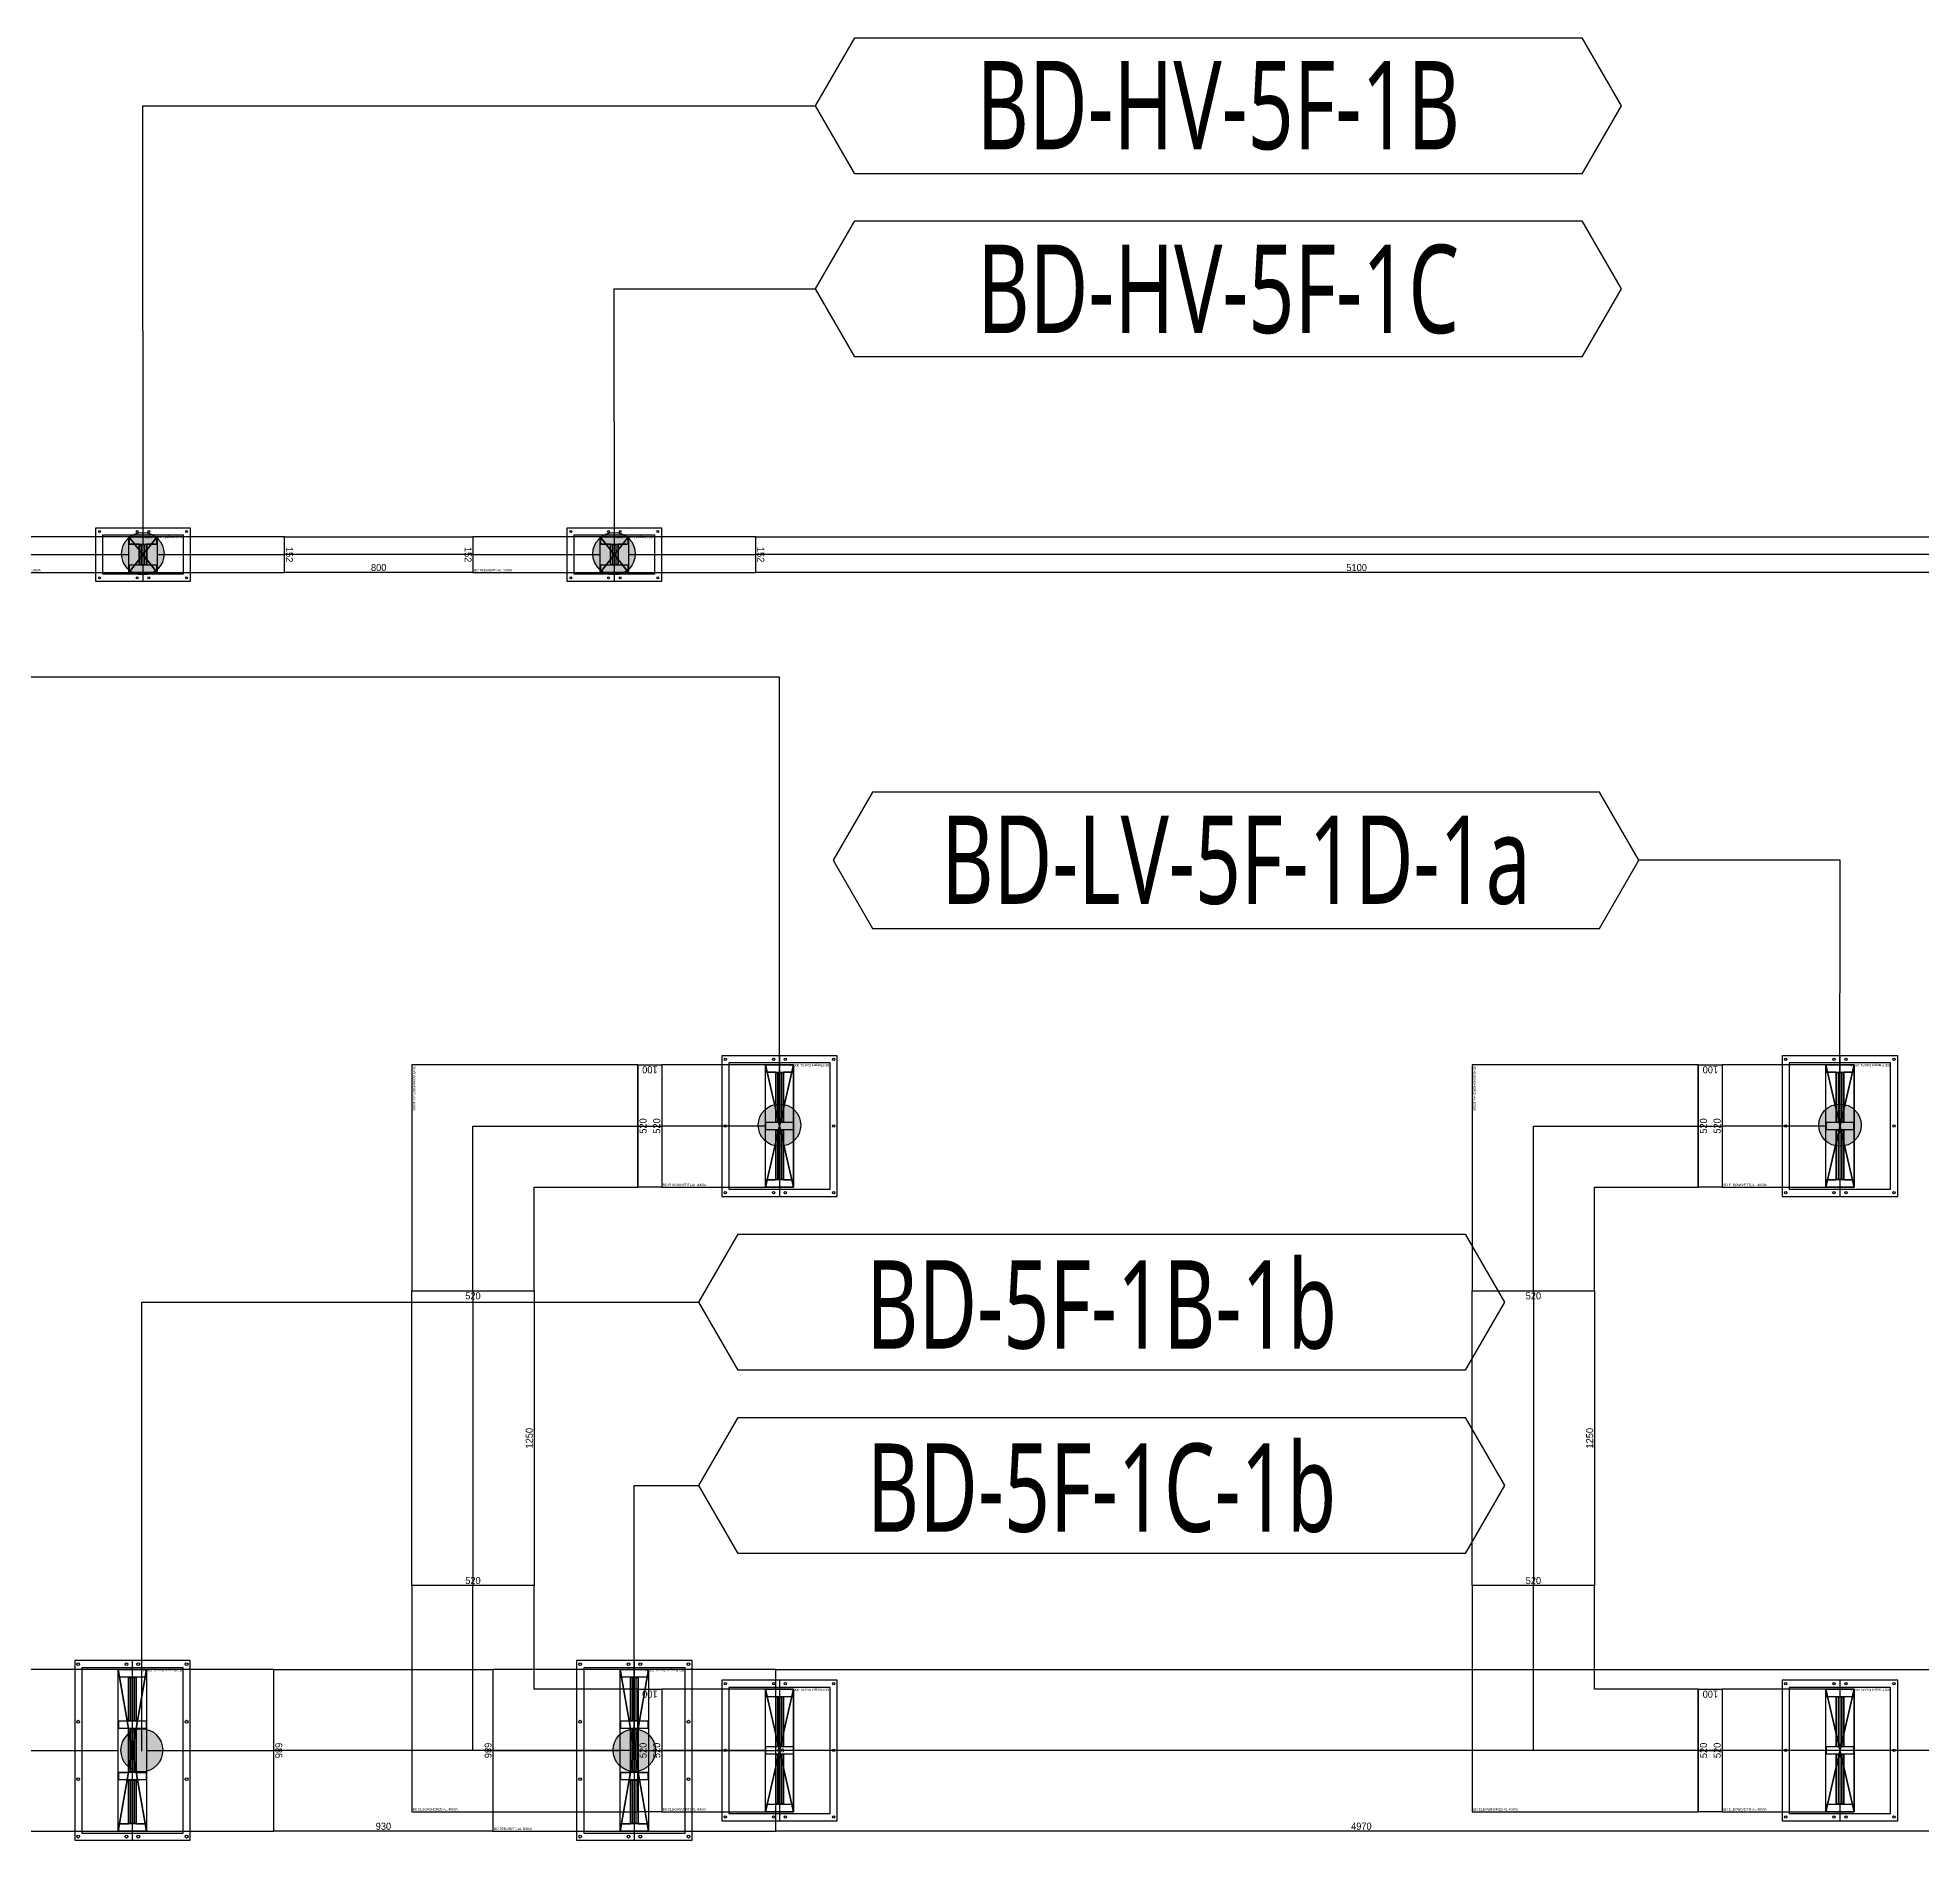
# Model space of a CAD drawing. Header units: millimetres. Extents: x 84228 to 374549, y -351975 to 847575.
# Drawn here: x 142507 to 150504, y 493074 to 500724 of the extents above; entities that cross this region are included whole.
import ezdxf
from ezdxf.enums import TextEntityAlignment as Align

# ---------------------------------------------------------------- set-up
doc = ezdxf.new("R2010")
doc.units = ezdxf.units.MM
doc.header["$LTSCALE"] = 150
doc.layers.get('Defpoints').update_dxf_attribs({"color": 150})
for name, color, linetype in [('-----27 Bus Duct_HV_IT BACK UP B', 3, 'Continuous'), ('-----27 Bus Duct_LV_380-220V', 200, 'Continuous'), ('-----27 Bus Duct_LV_380-220V_IT BACK UP', 2, 'Continuous'), ('-----99 Cable Schedule', 2, 'Continuous')]:
    doc.layers.add(name, color=color, linetype=linetype)
doc.styles.add('DH', font='malgun.ttf')
doc.styles.add('ELEC', font='Dotum.ttf')
doc.styles.get("Standard").update_dxf_attribs({"font": 'Dotum.ttf'})
doc.dimstyles.new('전기통신참고용-치수', dxfattribs={"dimscale": 15, "dimtxt": 2, "dimasz": 0, "dimexe": 0, "dimexo": 0, "dimgap": 0.4, "dimtad": 4, "dimdec": 0, "dimzin": 0, "dimdsep": 46, "dimtxsty": 'Standard', "dimblk": 'NONE', "dimcen": 0, "dimse1": 1, "dimse2": 1, "dimsd1": 1, "dimsd2": 1, "dimclrd": 8, "dimclre": 8, "dimclrt": 8, "dimadec": 0, "dimazin": 0, "dimtfac": 1, "dimtdec": 0, "dimtix": 1, "dimtmove": 2, "dimatfit": 0, "dimldrblk": 'NONE', "dimfxl": 2, "dimtolj": 1, "dimtzin": 0, "dimarcsym": 0})

# ---------------------------------------------------------------- blocks, each defined once
blk = doc.blocks.new('*U79')
at = {"color": 1}
for p, q in [((60, 343), (-60, -343)), ((-60, 343), (60, -343))]:
    blk.add_line(p, q, dxfattribs=at)
at = {"color": 0}
blk.add_line((0, 381.5), (0, -381.5), dxfattribs=at)
for points in [[(-245, -381.5), (245, -381.5), (245, 381.5), (-245, 381.5)], [(-215, -350.5), (215, -350.5), (215, 350.5), (-215, 350.5)]]:
    blk.add_lwpolyline(points, close=True, dxfattribs=at)
at = {"color": 1}
blk.add_lwpolyline([(60, -343), (-60, -343), (-60, 343), (60, 343)], close=True, dxfattribs=at)
for points in [[(-60, 123, -0.4142136), (-58, 125), (-17.2, 125, 0.4142136), (-16.2, 126), (-16.2, 310, 0.4142136), (-17.2, 311), (-58, 311, -0.4142136), (-60, 313), (-60, 343, -0.4142136), (-59, 342), (-59, 313, 0.4142136), (-58, 312), (58, 312, 0.4142136), (59, 313), (59, 342, -0.4142136), (60, 343), (60, 313, -0.4142136), (58, 311), (17.2, 311, 0.4142136), (16.2, 310), (16.2, 126, 0.4142136), (17.2, 125), (58, 125, -0.4142136), (60, 123), (60, 111, -0.4142136), (59, 112), (59, 123, 0.4142136), (58, 124), (-58, 124, 0.4142136), (-59, 123), (-59, 112, -0.4142136), (-60, 111), (-60, 111), (-60, 111), (-60, 111)], [(-15.2, 126), (-15.2, 310, -0.4142136), (-14.2, 311), (14.2, 311, -0.4142136), (15.2, 310), (15.2, 126, -0.4142136), (14.2, 125), (-14.2, 125, -0.4142136)], [(-14.2, 127), (-14.2, 309, -0.4142136), (-13.2, 310), (-8.85, 310, -0.4142136), (-7.85, 309), (-7.85, 127, -0.4142136), (-8.85, 126), (-13.2, 126, -0.4142136)], [(-6.85, 127), (-6.85, 309, -0.4142136), (-5.85, 310), (-1.5, 310, -0.4142136), (-0.5, 309), (-0.5, 127, -0.4142136), (-1.5, 126), (-5.85, 126, -0.4142136)], [(0.5, 127), (0.5, 309, -0.4142136), (1.5, 310), (5.85, 310, -0.4142136), (6.85, 309), (6.85, 127, -0.4142136), (5.85, 126), (1.5, 126, -0.4142136)], [(7.85, 127), (7.85, 309, -0.4142136), (8.85, 310), (13.2, 310, -0.4142136), (14.2, 309), (14.2, 127, -0.4142136), (13.2, 126), (8.85, 126, -0.4142136)], [(-60, -95, -0.4142136), (-58, -93), (-17.2, -93, 0.4142136), (-16.2, -92), (-16.2, 92, 0.4142136), (-17.2, 93), (-58, 93, -0.4142136), (-60, 95), (-60, 109, -0.4142136), (-59, 108), (-59, 95, 0.4142136), (-58, 94), (58, 94, 0.4142136), (59, 95), (59, 108, -0.4142136), (60, 109), (60, 95, -0.4142136), (58, 93), (17.2, 93, 0.4142136), (16.2, 92), (16.2, -92, 0.4142136), (17.2, -93), (58, -93, -0.4142136), (60, -95), (60, -108, -0.4142136), (59, -107), (59, -95, 0.4142136), (58, -94), (-58, -94, 0.4142136), (-59, -95), (-59, -107, -0.4142136), (-60, -108), (-60, -108), (-60, -108), (-60, -108)], [(-15.2, -92), (-15.2, 92, -0.4142136), (-14.2, 93), (14.2, 93, -0.4142136), (15.2, 92), (15.2, -92, -0.4142136), (14.2, -93), (-14.2, -93, -0.4142136)], [(-14.2, -91), (-14.2, 91, -0.4142136), (-13.2, 92), (-8.85, 92, -0.4142136), (-7.85, 91), (-7.85, -91, -0.4142136), (-8.85, -92), (-13.2, -92, -0.4142136)], [(-6.85, -91), (-6.85, 91, -0.4142136), (-5.85, 92), (-1.5, 92, -0.4142136), (-0.5, 91), (-0.5, -91, -0.4142136), (-1.5, -92), (-5.85, -92, -0.4142136)], [(0.5, -91), (0.5, 91, -0.4142136), (1.5, 92), (5.85, 92, -0.4142136), (6.85, 91), (6.85, -91, -0.4142136), (5.85, -92), (1.5, -92, -0.4142136)], [(7.85, -91), (7.85, 91, -0.4142136), (8.85, 92), (13.2, 92, -0.4142136), (14.2, 91), (14.2, -91, -0.4142136), (13.2, -92), (8.85, -92, -0.4142136)], [(-60, -313, -0.4142136), (-58, -311), (-17.2, -311, 0.4142136), (-16.2, -310), (-16.2, -126, 0.4142136), (-17.2, -125), (-58, -125, -0.4142136), (-60, -123), (-60, -110, -0.4142136), (-59, -111), (-59, -123, 0.4142136), (-58, -124), (58, -124, 0.4142136), (59, -123), (59, -111, -0.4142136), (60, -110), (60, -123, -0.4142136), (58, -125), (17.2, -125, 0.4142136), (16.2, -126), (16.2, -310, 0.4142136), (17.2, -311), (58, -311, -0.4142136), (60, -313), (60, -343, -0.4142136), (59, -342), (59, -313, 0.4142136), (58, -312), (-58, -312, 0.4142136), (-59, -313), (-59, -342, -0.4142136), (-60, -343), (-60, -343), (-60, -343), (-60, -343)], [(-15.2, -310), (-15.2, -126, -0.4142136), (-14.2, -125), (14.2, -125, -0.4142136), (15.2, -126), (15.2, -310, -0.4142136), (14.2, -311), (-14.2, -311, -0.4142136)], [(-14.2, -309), (-14.2, -127, -0.4142136), (-13.2, -126), (-8.85, -126, -0.4142136), (-7.85, -127), (-7.85, -309, -0.4142136), (-8.85, -310), (-13.2, -310, -0.4142136)], [(-6.85, -309), (-6.85, -127, -0.4142136), (-5.85, -126), (-1.5, -126, -0.4142136), (-0.5, -127), (-0.5, -309, -0.4142136), (-1.5, -310), (-5.85, -310, -0.4142136)], [(0.5, -309), (0.5, -127, -0.4142136), (1.5, -126), (5.85, -126, -0.4142136), (6.85, -127), (6.85, -309, -0.4142136), (5.85, -310), (1.5, -310, -0.4142136)], [(7.85, -309), (7.85, -127, -0.4142136), (8.85, -126), (13.2, -126, -0.4142136), (14.2, -127), (14.2, -309, -0.4142136), (13.2, -310), (8.85, -310, -0.4142136)]]:
    blk.add_lwpolyline(points, format="xyb", close=True, dxfattribs=at)
at = {"color": 0}
for centre in [(-230, 366), (-25, 366), (25, 366), (230, 366), (-230, 122), (230, 122), (-230, -122), (230, -122), (-230, -366), (-25, -366), (25, -366), (230, -366)]:
    blk.add_circle(centre, 6, dxfattribs=at)
at = {"color": 0, "style": 'ELEC'}
blk.add_text('BD Flanged End-AL 5000A', height=10, dxfattribs=at).set_placement((-210, -340.5), align=Align.MIDDLE_LEFT)
blk = doc.blocks.new('*U351')
at = {"color": 1}
for p, q in [((390, 343), (270, -343)), ((270, 343), (390, -343)), ((-270, 0), (270, 0)), ((390, 0), (930, 0))]:
    blk.add_line(p, q, dxfattribs=at)
at = {"color": 0}
for points in [[(-270, -343), (270, -343), (270, 343), (-270, 343)], [(390, -343), (930, -343), (930, 343), (390, 343)]]:
    blk.add_lwpolyline(points, close=True, dxfattribs=at)
for points in [[(390, 343), (270, 343)], [(270, -343), (390, -343)]]:
    blk.add_lwpolyline(points, dxfattribs=at)
at = {"color": 1}
for points in [[(270, 123, -0.4142136), (272, 125), (312.8, 125, 0.4142136), (313.8, 126), (313.8, 310, 0.4142136), (312.8, 311), (272, 311, -0.4142136), (270, 313), (270, 343, -0.4142136), (271, 342), (271, 313, 0.4142136), (272, 312), (388, 312, 0.4142136), (389, 313), (389, 342, -0.4142136), (390, 343), (390, 313, -0.4142136), (388, 311), (347.2, 311, 0.4142136), (346.2, 310), (346.2, 126, 0.4142136), (347.2, 125), (388, 125, -0.4142136), (390, 123), (390, 111, -0.4142136), (389, 112), (389, 123, 0.4142136), (388, 124), (272, 124, 0.4142136), (271, 123), (271, 112, -0.4142136), (270, 111), (270, 111), (270, 111), (270, 111)], [(314.8, 126), (314.8, 310, -0.4142136), (315.8, 311), (344.2, 311, -0.4142136), (345.2, 310), (345.2, 126, -0.4142136), (344.2, 125), (315.8, 125, -0.4142136)], [(315.8, 127), (315.8, 309, -0.4142136), (316.8, 310), (321.15, 310, -0.4142136), (322.15, 309), (322.15, 127, -0.4142136), (321.15, 126), (316.8, 126, -0.4142136)], [(323.15, 127), (323.15, 309, -0.4142136), (324.15, 310), (328.5, 310, -0.4142136), (329.5, 309), (329.5, 127, -0.4142136), (328.5, 126), (324.15, 126, -0.4142136)], [(330.5, 127), (330.5, 309, -0.4142136), (331.5, 310), (335.85, 310, -0.4142136), (336.85, 309), (336.85, 127, -0.4142136), (335.85, 126), (331.5, 126, -0.4142136)], [(337.85, 127), (337.85, 309, -0.4142136), (338.85, 310), (343.2, 310, -0.4142136), (344.2, 309), (344.2, 127, -0.4142136), (343.2, 126), (338.85, 126, -0.4142136)], [(270, -95, -0.4142136), (272, -93), (312.8, -93, 0.4142136), (313.8, -92), (313.8, 92, 0.4142136), (312.8, 93), (272, 93, -0.4142136), (270, 95), (270, 109, -0.4142136), (271, 108), (271, 95, 0.4142136), (272, 94), (388, 94, 0.4142136), (389, 95), (389, 108, -0.4142136), (390, 109), (390, 95, -0.4142136), (388, 93), (347.2, 93, 0.4142136), (346.2, 92), (346.2, -92, 0.4142136), (347.2, -93), (388, -93, -0.4142136), (390, -95), (390, -108, -0.4142136), (389, -107), (389, -95, 0.4142136), (388, -94), (272, -94, 0.4142136), (271, -95), (271, -107, -0.4142136), (270, -108), (270, -108), (270, -108), (270, -108)], [(314.8, -92), (314.8, 92, -0.4142136), (315.8, 93), (344.2, 93, -0.4142136), (345.2, 92), (345.2, -92, -0.4142136), (344.2, -93), (315.8, -93, -0.4142136)], [(315.8, -91), (315.8, 91, -0.4142136), (316.8, 92), (321.15, 92, -0.4142136), (322.15, 91), (322.15, -91, -0.4142136), (321.15, -92), (316.8, -92, -0.4142136)], [(323.15, -91), (323.15, 91, -0.4142136), (324.15, 92), (328.5, 92, -0.4142136), (329.5, 91), (329.5, -91, -0.4142136), (328.5, -92), (324.15, -92, -0.4142136)], [(330.5, -91), (330.5, 91, -0.4142136), (331.5, 92), (335.85, 92, -0.4142136), (336.85, 91), (336.85, -91, -0.4142136), (335.85, -92), (331.5, -92, -0.4142136)], [(337.85, -91), (337.85, 91, -0.4142136), (338.85, 92), (343.2, 92, -0.4142136), (344.2, 91), (344.2, -91, -0.4142136), (343.2, -92), (338.85, -92, -0.4142136)], [(270, -313, -0.4142136), (272, -311), (312.8, -311, 0.4142136), (313.8, -310), (313.8, -126, 0.4142136), (312.8, -125), (272, -125, -0.4142136), (270, -123), (270, -110, -0.4142136), (271, -111), (271, -123, 0.4142136), (272, -124), (388, -124, 0.4142136), (389, -123), (389, -111, -0.4142136), (390, -110), (390, -123, -0.4142136), (388, -125), (347.2, -125, 0.4142136), (346.2, -126), (346.2, -310, 0.4142136), (347.2, -311), (388, -311, -0.4142136), (390, -313), (390, -343, -0.4142136), (389, -342), (389, -313, 0.4142136), (388, -312), (272, -312, 0.4142136), (271, -313), (271, -342, -0.4142136), (270, -343), (270, -343), (270, -343), (270, -343)], [(314.8, -310), (314.8, -126, -0.4142136), (315.8, -125), (344.2, -125, -0.4142136), (345.2, -126), (345.2, -310, -0.4142136), (344.2, -311), (315.8, -311, -0.4142136)], [(315.8, -309), (315.8, -127, -0.4142136), (316.8, -126), (321.15, -126, -0.4142136), (322.15, -127), (322.15, -309, -0.4142136), (321.15, -310), (316.8, -310, -0.4142136)], [(323.15, -309), (323.15, -127, -0.4142136), (324.15, -126), (328.5, -126, -0.4142136), (329.5, -127), (329.5, -309, -0.4142136), (328.5, -310), (324.15, -310, -0.4142136)], [(330.5, -309), (330.5, -127, -0.4142136), (331.5, -126), (335.85, -126, -0.4142136), (336.85, -127), (336.85, -309, -0.4142136), (335.85, -310), (331.5, -310, -0.4142136)], [(337.85, -309), (337.85, -127, -0.4142136), (338.85, -126), (343.2, -126, -0.4142136), (344.2, -127), (344.2, -309, -0.4142136), (343.2, -310), (338.85, -310, -0.4142136)]]:
    blk.add_lwpolyline(points, format="xyb", close=True, dxfattribs=at)
at = {"color": 0, "style": 'ELEC'}
blk.add_text('BD TEE(VERT)-AL 5000A', height=10, dxfattribs=at).set_placement((-265, -333), align=Align.MIDDLE_LEFT)
blk = doc.blocks.new('*D235')
at = {"layer": 'Defpoints', "color": 0, "transparency": 16777216}
for p in [(0, 1101.3), (686, 1101.3), (686, 1101.3)]:
    blk.add_point(p, dxfattribs=at)
at = {"color": 0, "transparency": 16777216, "insert": (343, 1080.3), "char_height": 30, "attachment_point": 5}
blk.add_mtext('\\A1;{\\C0;686}', dxfattribs=at)
blk = doc.blocks.new('_None')
blk = doc.blocks.new('*D236')
at = {"layer": 'Defpoints', "color": 0, "transparency": 16777216}
for p in [(686, 1101.3), (686, 1101.3), (686, 171.3)]:
    blk.add_point(p, dxfattribs=at)
at = {"color": 0, "transparency": 16777216, "insert": (665, 636.3), "char_height": 30, "attachment_point": 5, "rotation": 90}
blk.add_mtext('\\A1;{\\C0;930}', dxfattribs=at)
blk = doc.blocks.new('*D237')
at = {"layer": 'Defpoints', "color": 0, "transparency": 16777216}
for p in [(0, 171.3), (686, 171.3), (686, 171.3)]:
    blk.add_point(p, dxfattribs=at)
at = {"color": 0, "transparency": 16777216, "insert": (343, 192.3), "char_height": 30, "attachment_point": 5}
blk.add_mtext('\\A1;{\\C0;686}', dxfattribs=at)
blk = doc.blocks.new('*D239')
at = {"layer": 'Defpoints', "color": 0, "transparency": 16777216}
for p in [(0, 5141.3), (686, 5141.3), (686, 5141.3)]:
    blk.add_point(p, dxfattribs=at)
at = {"color": 0, "transparency": 16777216, "insert": (343, 5120.3), "char_height": 30, "attachment_point": 5}
blk.add_mtext('\\A1;{\\C0;686}', dxfattribs=at)
blk = doc.blocks.new('*D240')
at = {"layer": 'Defpoints', "color": 0, "transparency": 16777216}
for p in [(686, 5141.3), (686, 5141.3), (686, 171.3)]:
    blk.add_point(p, dxfattribs=at)
at = {"color": 0, "transparency": 16777216, "insert": (665, 2656.3), "char_height": 30, "attachment_point": 5, "rotation": 90}
blk.add_mtext('\\A1;{\\C0;4970}', dxfattribs=at)
blk = doc.blocks.new('*D241')
at = {"layer": 'Defpoints', "color": 0, "transparency": 16777216}
for p in [(0, 171.3), (686, 171.3), (686, 171.3)]:
    blk.add_point(p, dxfattribs=at)
at = {"color": 0, "transparency": 16777216, "insert": (343, 192.3), "char_height": 30, "attachment_point": 5}
blk.add_mtext('\\A1;{\\C0;686}', dxfattribs=at)
blk = doc.blocks.new('*U66')
at = {"color": 0}
blk.add_line((0, 113.5), (0, -113.5), dxfattribs=at)
at = {"color": 1}
for p, q in [((60, 76), (-60, -76)), ((-60, 76), (60, -76))]:
    blk.add_line(p, q, dxfattribs=at)
at = {"color": 0}
for points in [[(200, -113.5), (-200, -113.5), (-200, 113.5), (200, 113.5)], [(170, -83.5), (-170, -83.5), (-170, 83.5), (170, 83.5)]]:
    blk.add_lwpolyline(points, close=True, dxfattribs=at)
at = {"color": 1}
blk.add_lwpolyline([(60, -76), (-60, -76), (-60, 76), (60, 76)], close=True, dxfattribs=at)
for points in [[(-60, -46, -0.4142136), (-58, -44), (-17.2, -44, 0.4142136), (-16.2, -43), (-16.2, 43, 0.4142136), (-17.2, 44), (-58, 44, -0.4142136), (-60, 46), (-60, 76, -0.4142136), (-59, 75), (-59, 46, 0.4142136), (-58, 45), (58, 45, 0.4142136), (59, 46), (59, 75, -0.4142136), (60, 76), (60, 46, -0.4142136), (58, 44), (17.2, 44, 0.4142136), (16.2, 43), (16.2, -43, 0.4142136), (17.2, -44), (58, -44, -0.4142136), (60, -46), (60, -76, -0.4142136), (59, -75), (59, -46, 0.4142136), (58, -45), (-58, -45, 0.4142136), (-59, -46), (-59, -75, -0.4142136), (-60, -76), (-60, -76), (-60, -76), (-60, -76)], [(-15.2, -43), (-15.2, 43, -0.4142136), (-14.2, 44), (14.2, 44, -0.4142136), (15.2, 43), (15.2, -43, -0.4142136), (14.2, -44), (-14.2, -44, -0.4142136)], [(-14.2, -42), (-14.2, 42, -0.4142136), (-13.2, 43), (-8.85, 43, -0.4142136), (-7.85, 42), (-7.85, -42, -0.4142136), (-8.85, -43), (-13.2, -43, -0.4142136)], [(-6.85, -42), (-6.85, 42, -0.4142136), (-5.85, 43), (-1.5, 43, -0.4142136), (-0.5, 42), (-0.5, -42, -0.4142136), (-1.5, -43), (-5.85, -43, -0.4142136)], [(0.5, -42), (0.5, 42, -0.4142136), (1.5, 43), (5.85, 43, -0.4142136), (6.85, 42), (6.85, -42, -0.4142136), (5.85, -43), (1.5, -43, -0.4142136)], [(7.85, -42), (7.85, 42, -0.4142136), (8.85, 43), (13.2, 43, -0.4142136), (14.2, 42), (14.2, -42, -0.4142136), (13.2, -43), (8.85, -43, -0.4142136)]]:
    blk.add_lwpolyline(points, format="xyb", close=True, dxfattribs=at)
at = {"color": 0}
for centre in [(-185, 98.5), (-25, 98.5), (25, 98.5), (185, 98.5), (-185, -98.5), (-25, -98.5), (25, -98.5), (185, -98.5)]:
    blk.add_circle(centre, 4, dxfattribs=at)
at = {"color": 0, "style": 'ELEC'}
blk.add_text('BD Flanged End-AL 1000A', height=10, dxfattribs=at).set_placement((-165, -73.5), align=Align.MIDDLE_LEFT)
blk = doc.blocks.new('*U368')
at = {"color": 1}
for p, q in [((-270, 0), (270, 0)), ((390, 76), (270, -76)), ((270, 76), (390, -76)), ((390, 0), (930, 0))]:
    blk.add_line(p, q, dxfattribs=at)
at = {"color": 0}
for points in [[(-270, -76), (270, -76), (270, 76), (-270, 76)], [(390, -76), (930, -76), (930, 76), (390, 76)]]:
    blk.add_lwpolyline(points, close=True, dxfattribs=at)
for points in [[(390, 76), (270, 76)], [(270, -76), (390, -76)]]:
    blk.add_lwpolyline(points, dxfattribs=at)
at = {"color": 1}
for points in [[(270, -46, -0.4142136), (272, -44), (312.8, -44, 0.4142136), (313.8, -43), (313.8, 43, 0.4142136), (312.8, 44), (272, 44, -0.4142136), (270, 46), (270, 76, -0.4142136), (271, 75), (271, 46, 0.4142136), (272, 45), (388, 45, 0.4142136), (389, 46), (389, 75, -0.4142136), (390, 76), (390, 46, -0.4142136), (388, 44), (347.2, 44, 0.4142136), (346.2, 43), (346.2, -43, 0.4142136), (347.2, -44), (388, -44, -0.4142136), (390, -46), (390, -76, -0.4142136), (389, -75), (389, -46, 0.4142136), (388, -45), (272, -45, 0.4142136), (271, -46), (271, -75, -0.4142136), (270, -76), (270, -76), (270, -76), (270, -76)], [(314.8, -43), (314.8, 43, -0.4142136), (315.8, 44), (344.2, 44, -0.4142136), (345.2, 43), (345.2, -43, -0.4142136), (344.2, -44), (315.8, -44, -0.4142136)], [(315.8, -42), (315.8, 42, -0.4142136), (316.8, 43), (321.15, 43, -0.4142136), (322.15, 42), (322.15, -42, -0.4142136), (321.15, -43), (316.8, -43, -0.4142136)], [(323.15, -42), (323.15, 42, -0.4142136), (324.15, 43), (328.5, 43, -0.4142136), (329.5, 42), (329.5, -42, -0.4142136), (328.5, -43), (324.15, -43, -0.4142136)], [(330.5, -42), (330.5, 42, -0.4142136), (331.5, 43), (335.85, 43, -0.4142136), (336.85, 42), (336.85, -42, -0.4142136), (335.85, -43), (331.5, -43, -0.4142136)], [(337.85, -42), (337.85, 42, -0.4142136), (338.85, 43), (343.2, 43, -0.4142136), (344.2, 42), (344.2, -42, -0.4142136), (343.2, -43), (338.85, -43, -0.4142136)]]:
    blk.add_lwpolyline(points, format="xyb", close=True, dxfattribs=at)
at = {"color": 0, "style": 'ELEC'}
blk.add_text('BD TEE(VERT)-AL 1000A', height=10, dxfattribs=at).set_placement((-265, -66), align=Align.MIDDLE_LEFT)
blk = doc.blocks.new('*D179')
at = {"layer": 'Defpoints', "color": 0, "transparency": 16777216}
for p in [(0, -2011), (152, -2011), (152, -2011)]:
    blk.add_point(p, dxfattribs=at)
at = {"color": 0, "transparency": 16777216, "insert": (76, -2032), "char_height": 30, "attachment_point": 5}
blk.add_mtext('\\A1;{\\C0;152}', dxfattribs=at)
blk = doc.blocks.new('*D180')
at = {"layer": 'Defpoints', "color": 0, "transparency": 16777216}
for p in [(152, -2011), (152, -2011), (152, -2811)]:
    blk.add_point(p, dxfattribs=at)
at = {"color": 0, "transparency": 16777216, "insert": (131, -2411), "char_height": 30, "attachment_point": 5, "rotation": 90}
blk.add_mtext('\\A1;{\\C0;800}', dxfattribs=at)
blk = doc.blocks.new('*D181')
at = {"layer": 'Defpoints', "color": 0, "transparency": 16777216}
for p in [(0, -2811), (152, -2811), (152, -2811)]:
    blk.add_point(p, dxfattribs=at)
at = {"color": 0, "transparency": 16777216, "insert": (76, -2790), "char_height": 30, "attachment_point": 5}
blk.add_mtext('\\A1;{\\C0;152}', dxfattribs=at)
blk = doc.blocks.new('*D183')
at = {"layer": 'Defpoints', "color": 0, "transparency": 16777216}
for p in [(0, 2289), (152, 2289), (152, 2289)]:
    blk.add_point(p, dxfattribs=at)
at = {"color": 0, "transparency": 16777216, "insert": (76, 2268), "char_height": 30, "attachment_point": 5}
blk.add_mtext('\\A1;{\\C0;152}', dxfattribs=at)
blk = doc.blocks.new('*D184')
at = {"layer": 'Defpoints', "color": 0, "transparency": 16777216}
for p in [(152, 2289), (152, 2289), (152, -2811)]:
    blk.add_point(p, dxfattribs=at)
at = {"color": 0, "transparency": 16777216, "insert": (131, -261), "char_height": 30, "attachment_point": 5, "rotation": 90}
blk.add_mtext('\\A1;{\\C0;5100}', dxfattribs=at)
blk = doc.blocks.new('*D185')
at = {"layer": 'Defpoints', "color": 0, "transparency": 16777216}
for p in [(0, -2811), (152, -2811), (152, -2811)]:
    blk.add_point(p, dxfattribs=at)
at = {"color": 0, "transparency": 16777216, "insert": (76, -2790), "char_height": 30, "attachment_point": 5}
blk.add_mtext('\\A1;{\\C0;152}', dxfattribs=at)
blk = doc.blocks.new('A$C9a0ab699')
h = blk.add_hatch(color=0)
edge = h.paths.add_edge_path()
edge.add_arc((0, 0), 64, 720, 1080, ccw=False)
at = {"color": 0}
blk.add_circle((0, 0), 64, dxfattribs=at)
blk = doc.blocks.new('*U23')
at = {"color": 1}
for p, q in [((60, 260), (-60, -260)), ((-60, 260), (60, -260))]:
    blk.add_line(p, q, dxfattribs=at)
at = {"color": 0}
blk.add_line((0, -298.5), (0, 298.5), dxfattribs=at)
for points in [[(-245, -298.5), (245, -298.5), (245, 298.5), (-245, 298.5)], [(-215, -267.5), (215, -267.5), (215, 267.5), (-215, 267.5)]]:
    blk.add_lwpolyline(points, close=True, dxfattribs=at)
at = {"color": 1}
blk.add_lwpolyline([(60, -260), (-60, -260), (-60, 260), (60, 260)], close=True, dxfattribs=at)
for points in [[(-60, 14, -0.4142136), (-58, 16), (-17.2, 16, 0.4142136), (-16.2, 17), (-16.2, 227, 0.4142136), (-17.2, 228), (-58, 228, -0.4142136), (-60, 230), (-60, 260, -0.4142136), (-59, 259), (-59, 230, 0.4142136), (-58, 229), (58, 229, 0.4142136), (59, 230), (59, 259, -0.4142136), (60, 260), (60, 230, -0.4142136), (58, 228), (17.2, 228, 0.4142136), (16.2, 227), (16.2, 17, 0.4142136), (17.2, 16), (58, 16, -0.4142136), (60, 14), (60, 2, -0.4142136), (59, 3), (59, 14, 0.4142136), (58, 15), (-58, 15, 0.4142136), (-59, 14), (-59, 3, -0.4142136), (-60, 2), (-60, 2), (-60, 2), (-60, 2)], [(-15.2, 17), (-15.2, 227, -0.4142136), (-14.2, 228), (14.2, 228, -0.4142136), (15.2, 227), (15.2, 17, -0.4142136), (14.2, 16), (-14.2, 16, -0.4142136)], [(-14.2, 18), (-14.2, 226, -0.4142136), (-13.2, 227), (-8.85, 227, -0.4142136), (-7.85, 226), (-7.85, 18, -0.4142136), (-8.85, 17), (-13.2, 17, -0.4142136)], [(-6.85, 18), (-6.85, 226, -0.4142136), (-5.85, 227), (-1.5, 227, -0.4142136), (-0.5, 226), (-0.5, 18, -0.4142136), (-1.5, 17), (-5.85, 17, -0.4142136)], [(0.5, 18), (0.5, 226, -0.4142136), (1.5, 227), (5.85, 227, -0.4142136), (6.85, 226), (6.85, 18, -0.4142136), (5.85, 17), (1.5, 17, -0.4142136)], [(7.85, 18), (7.85, 226, -0.4142136), (8.85, 227), (13.2, 227, -0.4142136), (14.2, 226), (14.2, 18, -0.4142136), (13.2, 17), (8.85, 17, -0.4142136)], [(-60, -230, -0.4142136), (-58, -228), (-17.2, -228, 0.4142136), (-16.2, -227), (-16.2, -17, 0.4142136), (-17.2, -16), (-58, -16, -0.4142136), (-60, -14), (-60, 0, -0.4142136), (-59, -1), (-59, -14, 0.4142136), (-58, -15), (58, -15, 0.4142136), (59, -14), (59, -1, -0.4142136), (60, 0), (60, -14, -0.4142136), (58, -16), (17.2, -16, 0.4142136), (16.2, -17), (16.2, -227, 0.4142136), (17.2, -228), (58, -228, -0.4142136), (60, -230), (60, -260, -0.4142136), (59, -259), (59, -230, 0.4142136), (58, -229), (-58, -229, 0.4142136), (-59, -230), (-59, -259, -0.4142136), (-60, -260), (-60, -260), (-60, -260), (-60, -260)], [(-15.2, -227), (-15.2, -17, -0.4142136), (-14.2, -16), (14.2, -16, -0.4142136), (15.2, -17), (15.2, -227, -0.4142136), (14.2, -228), (-14.2, -228, -0.4142136)], [(-14.2, -226), (-14.2, -18, -0.4142136), (-13.2, -17), (-8.85, -17, -0.4142136), (-7.85, -18), (-7.85, -226, -0.4142136), (-8.85, -227), (-13.2, -227, -0.4142136)], [(-6.85, -226), (-6.85, -18, -0.4142136), (-5.85, -17), (-1.5, -17, -0.4142136), (-0.5, -18), (-0.5, -226, -0.4142136), (-1.5, -227), (-5.85, -227, -0.4142136)], [(0.5, -226), (0.5, -18, -0.4142136), (1.5, -17), (5.85, -17, -0.4142136), (6.85, -18), (6.85, -226, -0.4142136), (5.85, -227), (1.5, -227, -0.4142136)], [(7.85, -226), (7.85, -18, -0.4142136), (8.85, -17), (13.2, -17, -0.4142136), (14.2, -18), (14.2, -226, -0.4142136), (13.2, -227), (8.85, -227, -0.4142136)]]:
    blk.add_lwpolyline(points, format="xyb", close=True, dxfattribs=at)
at = {"color": 0}
for centre in [(-230, 283), (-25, 283), (25, 283), (230, 283), (-230, 0), (230, 0), (-230, -283), (-25, -283), (25, -283), (230, -283)]:
    blk.add_circle(centre, 5, dxfattribs=at)
at = {"color": 0, "style": 'ELEC'}
blk.add_text('BD Flanged End-AL 4000A', height=10, dxfattribs=at).set_placement((-210, -257.5), align=Align.MIDDLE_LEFT)
blk = doc.blocks.new('*U22')
at = {"color": 1}
for p, q in [((340, 260), (220, -260)), ((220, 260), (340, -260))]:
    blk.add_line(p, q, dxfattribs=at)
at = {"color": 0}
blk.add_lwpolyline([(-220, -260), (220, -260), (220, 260), (-220, 260)], close=True, dxfattribs=at)
blk.add_lwpolyline([(220, -260), (340, -260), (340, 260), (220, 260)], dxfattribs=at)
at = {"color": 1}
for points in [[(220, 14, -0.4142136), (222, 16), (262.8, 16, 0.4142136), (263.8, 17), (263.8, 227, 0.4142136), (262.8, 228), (222, 228, -0.4142136), (220, 230), (220, 260, -0.4142136), (221, 259), (221, 230, 0.4142136), (222, 229), (338, 229, 0.4142136), (339, 230), (339, 259, -0.4142136), (340, 260), (340, 230, -0.4142136), (338, 228), (297.2, 228, 0.4142136), (296.2, 227), (296.2, 17, 0.4142136), (297.2, 16), (338, 16, -0.4142136), (340, 14), (340, 2, -0.4142136), (339, 3), (339, 14, 0.4142136), (338, 15), (222, 15, 0.4142136), (221, 14), (221, 3, -0.4142136), (220, 2), (220, 2), (220, 2), (220, 2)], [(264.8, 17), (264.8, 227, -0.4142136), (265.8, 228), (294.2, 228, -0.4142136), (295.2, 227), (295.2, 17, -0.4142136), (294.2, 16), (265.8, 16, -0.4142136)], [(265.8, 18), (265.8, 226, -0.4142136), (266.8, 227), (271.15, 227, -0.4142136), (272.15, 226), (272.15, 18, -0.4142136), (271.15, 17), (266.8, 17, -0.4142136)], [(273.15, 18), (273.15, 226, -0.4142136), (274.15, 227), (278.5, 227, -0.4142136), (279.5, 226), (279.5, 18, -0.4142136), (278.5, 17), (274.15, 17, -0.4142136)], [(280.5, 18), (280.5, 226, -0.4142136), (281.5, 227), (285.85, 227, -0.4142136), (286.85, 226), (286.85, 18, -0.4142136), (285.85, 17), (281.5, 17, -0.4142136)], [(287.85, 18), (287.85, 226, -0.4142136), (288.85, 227), (293.2, 227, -0.4142136), (294.2, 226), (294.2, 18, -0.4142136), (293.2, 17), (288.85, 17, -0.4142136)], [(220, -230, -0.4142136), (222, -228), (262.8, -228, 0.4142136), (263.8, -227), (263.8, -17, 0.4142136), (262.8, -16), (222, -16, -0.4142136), (220, -14), (220, 0, -0.4142136), (221, -1), (221, -14, 0.4142136), (222, -15), (338, -15, 0.4142136), (339, -14), (339, -1, -0.4142136), (340, 0), (340, -14, -0.4142136), (338, -16), (297.2, -16, 0.4142136), (296.2, -17), (296.2, -227, 0.4142136), (297.2, -228), (338, -228, -0.4142136), (340, -230), (340, -260, -0.4142136), (339, -259), (339, -230, 0.4142136), (338, -229), (222, -229, 0.4142136), (221, -230), (221, -259, -0.4142136), (220, -260), (220, -260), (220, -260), (220, -260)], [(264.8, -227), (264.8, -17, -0.4142136), (265.8, -16), (294.2, -16, -0.4142136), (295.2, -17), (295.2, -227, -0.4142136), (294.2, -228), (265.8, -228, -0.4142136)], [(265.8, -226), (265.8, -18, -0.4142136), (266.8, -17), (271.15, -17, -0.4142136), (272.15, -18), (272.15, -226, -0.4142136), (271.15, -227), (266.8, -227, -0.4142136)], [(273.15, -226), (273.15, -18, -0.4142136), (274.15, -17), (278.5, -17, -0.4142136), (279.5, -18), (279.5, -226, -0.4142136), (278.5, -227), (274.15, -227, -0.4142136)], [(280.5, -226), (280.5, -18, -0.4142136), (281.5, -17), (285.85, -17, -0.4142136), (286.85, -18), (286.85, -226, -0.4142136), (285.85, -227), (281.5, -227, -0.4142136)], [(287.85, -226), (287.85, -18, -0.4142136), (288.85, -17), (293.2, -17, -0.4142136), (294.2, -18), (294.2, -226, -0.4142136), (293.2, -227), (288.85, -227, -0.4142136)]]:
    blk.add_lwpolyline(points, format="xyb", close=True, dxfattribs=at)
blk.add_lwpolyline([(220, 0), (-220, 0)], dxfattribs=at)
at = {"color": 0, "style": 'ELEC'}
blk.add_text('BD ELBOW(VERT)-AL 4000A', height=10, dxfattribs=at).set_placement((-215, -250), align=Align.MIDDLE_LEFT)
blk = doc.blocks.new('*U24')
at = {"color": 0}
blk.add_lwpolyline([(-260, -260), (700, -260), (700, 260), (260, 260), (260, 700), (-260, 700)], close=True, dxfattribs=at)
at = {"color": 1}
blk.add_lwpolyline([(700, 0), (0, 0), (0, 700)], dxfattribs=at)
at = {"color": 0, "style": 'ELEC'}
blk.add_text('BD ELBOW(HORIZ)-AL 4000A', height=10, dxfattribs=at).set_placement((-255, -250), align=Align.MIDDLE_LEFT)
blk = doc.blocks.new('*D26')
at = {"layer": 'Defpoints', "color": 0, "transparency": 16777216}
for p in [(0, 3000), (520, 3000), (520, 3000)]:
    blk.add_point(p, dxfattribs=at)
at = {"color": 0, "transparency": 16777216, "insert": (260, 2979), "char_height": 30, "attachment_point": 5}
blk.add_mtext('\\A1;{\\C0;520}', dxfattribs=at)
blk = doc.blocks.new('*D27')
at = {"layer": 'Defpoints', "color": 0, "transparency": 16777216}
for p in [(520, 3000), (520, 3000), (520, 2900)]:
    blk.add_point(p, dxfattribs=at)
at = {"color": 0, "transparency": 16777216, "insert": (499, 2950), "char_height": 30, "attachment_point": 5, "rotation": 90}
blk.add_mtext('\\A1;{\\C0;100}', dxfattribs=at)
blk = doc.blocks.new('*D28')
at = {"layer": 'Defpoints', "color": 0, "transparency": 16777216}
for p in [(0, 2900), (520, 2900), (520, 2900)]:
    blk.add_point(p, dxfattribs=at)
at = {"color": 0, "transparency": 16777216, "insert": (260, 2921), "char_height": 30, "attachment_point": 5}
blk.add_mtext('\\A1;{\\C0;520}', dxfattribs=at)
blk = doc.blocks.new('*D30')
at = {"layer": 'Defpoints', "color": 0, "transparency": 16777216}
for p in [(0, 4150), (520, 4150), (520, 4150)]:
    blk.add_point(p, dxfattribs=at)
at = {"color": 0, "transparency": 16777216, "insert": (260, 4129), "char_height": 30, "attachment_point": 5}
blk.add_mtext('\\A1;{\\C0;520}', dxfattribs=at)
blk = doc.blocks.new('*D31')
at = {"layer": 'Defpoints', "color": 0, "transparency": 16777216}
for p in [(520, 4150), (520, 4150), (520, 2900)]:
    blk.add_point(p, dxfattribs=at)
at = {"color": 0, "transparency": 16777216, "insert": (499, 3525), "char_height": 30, "attachment_point": 5, "rotation": 90}
blk.add_mtext('\\A1;{\\C0;1250}', dxfattribs=at)
blk = doc.blocks.new('*D32')
at = {"layer": 'Defpoints', "color": 0, "transparency": 16777216}
for p in [(0, 2900), (520, 2900), (520, 2900)]:
    blk.add_point(p, dxfattribs=at)
at = {"color": 0, "transparency": 16777216, "insert": (260, 2921), "char_height": 30, "attachment_point": 5}
blk.add_mtext('\\A1;{\\C0;520}', dxfattribs=at)
blk = doc.blocks.new('*U234')
at = {"color": 1}
blk.add_line((343, 1101.3), (343, 171.3), dxfattribs=at)
at = {"color": 0}
blk.add_lwpolyline([(686, 171.3), (0, 171.3), (0, 1101.3), (686, 1101.3)], close=True, dxfattribs=at)
for base, p1, p2, override, picture, middle in [((686, 1101.3), (0, 1101.3), (686, 1101.3), {"dimtxsty": 'Standard', "dimclrd": 0, "dimclre": 0, "dimclrt": 0}, '*D235', (343, 1080.3)), ((686, 171.3), (0, 171.3), (686, 171.3), {"dimtad": 1, "dimtxsty": 'Standard', "dimclrd": 0, "dimclre": 0, "dimclrt": 0}, '*D237', (343, 192.3))]:
    dim = blk.add_linear_dim(base=base, p1=p1, p2=p2, text='{\\C0;<>}', dimstyle='전기통신참고용-치수', override=override, dxfattribs=at)
    dim.commit()
    dim.dimension.update_dxf_attribs({"geometry": picture, "text_midpoint": middle})
dim = blk.add_linear_dim(base=(686, 1101.3), p1=(686, 171.3), p2=(686, 1101.3), angle=90, text='{\\C0;<>}', dimstyle='전기통신참고용-치수', override={"dimtad": 1, "dimtxsty": 'Standard', "dimclrd": 0, "dimclre": 0, "dimclrt": 0}, dxfattribs=at)
dim.commit()
dim.dimension.update_dxf_attribs({"geometry": '*D236', "text_midpoint": (665, 636.3)})
blk = doc.blocks.new('*U238')
at = {"color": 1}
blk.add_line((343, 5141.3), (343, 171.3), dxfattribs=at)
at = {"color": 0}
blk.add_lwpolyline([(686, 171.3), (0, 171.3), (0, 5141.3), (686, 5141.3)], close=True, dxfattribs=at)
for base, p1, p2, override, picture, middle in [((686, 5141.3), (0, 5141.3), (686, 5141.3), {"dimtxsty": 'Standard', "dimclrd": 0, "dimclre": 0, "dimclrt": 0}, '*D239', (343, 5120.3)), ((686, 171.3), (0, 171.3), (686, 171.3), {"dimtad": 1, "dimtxsty": 'Standard', "dimclrd": 0, "dimclre": 0, "dimclrt": 0}, '*D241', (343, 192.3))]:
    dim = blk.add_linear_dim(base=base, p1=p1, p2=p2, text='{\\C0;<>}', dimstyle='전기통신참고용-치수', override=override, dxfattribs=at)
    dim.commit()
    dim.dimension.update_dxf_attribs({"geometry": picture, "text_midpoint": middle})
dim = blk.add_linear_dim(base=(686, 5141.3), p1=(686, 171.3), p2=(686, 5141.3), angle=90, text='{\\C0;<>}', dimstyle='전기통신참고용-치수', override={"dimtad": 1, "dimtxsty": 'Standard', "dimclrd": 0, "dimclre": 0, "dimclrt": 0}, dxfattribs=at)
dim.commit()
dim.dimension.update_dxf_attribs({"geometry": '*D240', "text_midpoint": (665, 2656.3)})
blk = doc.blocks.new('*U178')
at = {"color": 1}
blk.add_line((76, -2011), (76, -2811), dxfattribs=at)
at = {"color": 0}
blk.add_lwpolyline([(152, -2811), (0, -2811), (0, -2011), (152, -2011)], close=True, dxfattribs=at)
for base, p1, p2, override, picture, middle in [((152, -2011), (0, -2011), (152, -2011), {"dimtxsty": 'Standard', "dimclrd": 0, "dimclre": 0, "dimclrt": 0}, '*D179', (76, -2032)), ((152, -2811), (0, -2811), (152, -2811), {"dimtad": 1, "dimtxsty": 'Standard', "dimclrd": 0, "dimclre": 0, "dimclrt": 0}, '*D181', (76, -2790))]:
    dim = blk.add_linear_dim(base=base, p1=p1, p2=p2, text='{\\C0;<>}', dimstyle='전기통신참고용-치수', override=override, dxfattribs=at)
    dim.commit()
    dim.dimension.update_dxf_attribs({"geometry": picture, "text_midpoint": middle})
dim = blk.add_linear_dim(base=(152, -2011), p1=(152, -2811), p2=(152, -2011), angle=90, text='{\\C0;<>}', dimstyle='전기통신참고용-치수', override={"dimtad": 1, "dimtxsty": 'Standard', "dimclrd": 0, "dimclre": 0, "dimclrt": 0}, dxfattribs=at)
dim.commit()
dim.dimension.update_dxf_attribs({"geometry": '*D180', "text_midpoint": (131, -2411)})
blk = doc.blocks.new('*U182')
at = {"color": 1}
blk.add_line((76, 2289), (76, -2811), dxfattribs=at)
at = {"color": 0}
blk.add_lwpolyline([(152, -2811), (0, -2811), (0, 2289), (152, 2289)], close=True, dxfattribs=at)
for base, p1, p2, override, picture, middle in [((152, 2289), (0, 2289), (152, 2289), {"dimtxsty": 'Standard', "dimclrd": 0, "dimclre": 0, "dimclrt": 0}, '*D183', (76, 2268)), ((152, -2811), (0, -2811), (152, -2811), {"dimtad": 1, "dimtxsty": 'Standard', "dimclrd": 0, "dimclre": 0, "dimclrt": 0}, '*D185', (76, -2790))]:
    dim = blk.add_linear_dim(base=base, p1=p1, p2=p2, text='{\\C0;<>}', dimstyle='전기통신참고용-치수', override=override, dxfattribs=at)
    dim.commit()
    dim.dimension.update_dxf_attribs({"geometry": picture, "text_midpoint": middle})
dim = blk.add_linear_dim(base=(152, 2289), p1=(152, -2811), p2=(152, 2289), angle=90, text='{\\C0;<>}', dimstyle='전기통신참고용-치수', override={"dimtad": 1, "dimtxsty": 'Standard', "dimclrd": 0, "dimclre": 0, "dimclrt": 0}, dxfattribs=at)
dim.commit()
dim.dimension.update_dxf_attribs({"geometry": '*D184', "text_midpoint": (131, -261)})
blk = doc.blocks.new('*U25')
at = {"color": 1}
blk.add_line((260, 3000), (260, 2900), dxfattribs=at)
at = {"color": 0}
blk.add_lwpolyline([(520, 2900), (0, 2900), (0, 3000), (520, 3000)], close=True, dxfattribs=at)
for base, p1, p2, override, picture, middle in [((520, 3000), (0, 3000), (520, 3000), {"dimtxsty": 'Standard', "dimclrd": 0, "dimclre": 0, "dimclrt": 0}, '*D26', (260, 2979)), ((520, 2900), (0, 2900), (520, 2900), {"dimtad": 1, "dimtxsty": 'Standard', "dimclrd": 0, "dimclre": 0, "dimclrt": 0}, '*D28', (260, 2921))]:
    dim = blk.add_linear_dim(base=base, p1=p1, p2=p2, text='{\\C0;<>}', dimstyle='전기통신참고용-치수', override=override, dxfattribs=at)
    dim.commit()
    dim.dimension.update_dxf_attribs({"geometry": picture, "text_midpoint": middle})
dim = blk.add_linear_dim(base=(520, 3000), p1=(520, 2900), p2=(520, 3000), angle=90, text='{\\C0;<>}', dimstyle='전기통신참고용-치수', override={"dimtad": 1, "dimtxsty": 'Standard', "dimclrd": 0, "dimclre": 0, "dimclrt": 0}, dxfattribs=at)
dim.commit()
dim.dimension.update_dxf_attribs({"geometry": '*D27', "text_midpoint": (499, 2950)})
blk = doc.blocks.new('*U29')
at = {"color": 1}
blk.add_line((260, 4150), (260, 2900), dxfattribs=at)
at = {"color": 0}
blk.add_lwpolyline([(520, 2900), (0, 2900), (0, 4150), (520, 4150)], close=True, dxfattribs=at)
for base, p1, p2, override, picture, middle in [((520, 4150), (0, 4150), (520, 4150), {"dimtxsty": 'Standard', "dimclrd": 0, "dimclre": 0, "dimclrt": 0}, '*D30', (260, 4129)), ((520, 2900), (0, 2900), (520, 2900), {"dimtad": 1, "dimtxsty": 'Standard', "dimclrd": 0, "dimclre": 0, "dimclrt": 0}, '*D32', (260, 2921))]:
    dim = blk.add_linear_dim(base=base, p1=p1, p2=p2, text='{\\C0;<>}', dimstyle='전기통신참고용-치수', override=override, dxfattribs=at)
    dim.commit()
    dim.dimension.update_dxf_attribs({"geometry": picture, "text_midpoint": middle})
dim = blk.add_linear_dim(base=(520, 4150), p1=(520, 2900), p2=(520, 4150), angle=90, text='{\\C0;<>}', dimstyle='전기통신참고용-치수', override={"dimtad": 1, "dimtxsty": 'Standard', "dimclrd": 0, "dimclre": 0, "dimclrt": 0}, dxfattribs=at)
dim.commit()
dim.dimension.update_dxf_attribs({"geometry": '*D31', "text_midpoint": (499, 3525)})

msp = doc.modelspace()

# ---------------------------------------------------------------- linework, layer by layer
at = {"layer": '-----99 Cable Schedule', "color": 1}
for points in [[(149058.8, 500723.8), (149225.6, 500435.1), (149058.8, 500146.3), (145973.8, 500146.3), (145807.1, 500435.1), (145973.8, 500723.8)], [(149058.8, 499946.3), (149225.6, 499657.6), (149058.8, 499368.8), (145973.8, 499368.8), (145807.1, 499657.6), (145973.8, 499946.3)]]:
    msp.add_lwpolyline(points, close=True, dxfattribs=at)
for points in [[(142953.6, 498530), (142953.1, 500435.1), (145807.1, 500435.1)], [(144953.6, 498530), (144953.1, 499657.6), (145807.1, 499657.6)]]:
    msp.add_lwpolyline(points, dxfattribs=at)
at = {"layer": '-----99 Cable Schedule', "color": 1, "elevation": 0}
for points in [[(145654.6, 496105), (145655.1, 498010.1), (141101.1, 498010.1)], [(150154.6, 496105), (150155.1, 497232.6), (149301.1, 497232.6)], [(142948.4, 493452.2), (142947.9, 495357.2), (145311.9, 495357.2)], [(145038.4, 493452.2), (145037.9, 494579.7), (145311.9, 494579.7)]]:
    msp.add_lwpolyline(points, dxfattribs=at)
for points in [[(146049.3, 497521.3), (145882.6, 497232.6), (146049.3, 496943.8), (149134.4, 496943.8), (149301.1, 497232.6), (149134.4, 497521.3)], [(148563.7, 495646), (148730.4, 495357.2), (148563.7, 495068.5), (145478.6, 495068.5), (145311.9, 495357.2), (145478.6, 495646)], [(148563.7, 494868.5), (148730.4, 494579.7), (148563.7, 494291), (145478.6, 494291), (145311.9, 494579.7), (145478.6, 494868.5)]]:
    msp.add_lwpolyline(points, close=True, dxfattribs=at)

# ---------------------------------------------------------------- block references
at = {"layer": '-----27 Bus Duct_HV_IT BACK UP B'}
for p in [(142623.6, 498530), (144623.6, 498530)]:
    msp.add_blockref('*U368', p, dxfattribs=at)
for name, p, rotation in [('*U66', (142953.6, 498530), 180), ('*U178', (146364.6, 498606), 270), ('*U66', (144953.6, 498530), 180), ('*U182', (148364.6, 498606), 270)]:
    msp.add_blockref(name, p, dxfattribs=dict(at, rotation=rotation))
at = {"layer": '-----27 Bus Duct_LV_380-220V'}
for name, p, rotation in [('*U24', (144353.6, 496105), 270), ('*U25', (148054.6, 495845), 89.99999999999999), ('*U23', (145654.6, 496105), 180), ('*U24', (148853.6, 496105), 270), ('*U25', (152554.6, 495845), 89.99999999999999), ('*U23', (150154.6, 496105), 180), ('*U25', (148054.6, 493195), 89.99999999999999), ('*U23', (145654.6, 493455), 180), ('*U25', (152554.6, 493195), 89.99999999999999), ('*U23', (150154.6, 493455), 180)]:
    msp.add_blockref(name, p, dxfattribs=dict(at, rotation=rotation))
for name, p in [('*U22', (145374.6, 496105)), ('*U22', (149874.6, 496105)), ('*U29', (144093.6, 491255)), ('*U29', (148593.6, 491255)), ('*U24', (144353.6, 493455)), ('*U24', (148853.6, 493455)), ('*U22', (145374.6, 493455)), ('*U22', (149874.6, 493455))]:
    msp.add_blockref(name, p, dxfattribs=at)
at = {"layer": '-----27 Bus Duct_LV_380-220V_IT BACK UP'}
for p in [(142578.6, 493455), (144708.6, 493455)]:
    msp.add_blockref('*U351', p, dxfattribs=at)
for name, p, rotation in [('*U79', (142908.6, 493455), 180), ('*U234', (143337.3, 493798), 270), ('*U79', (145038.6, 493455), 180), ('*U238', (145467.3, 493798), 270)]:
    msp.add_blockref(name, p, dxfattribs=dict(at, rotation=rotation))
at = {"layer": '-----99 Cable Schedule', "color": 1, "yscale": 1.40625, "zscale": 1.40625}
for p, xscale, rotation in [((142952.6, 498533.6), 1.40625, 89.99999999999999), ((144952.6, 498533.6), 1.40625, 89.99999999999999), ((145654.6, 496108.6), 1.40625, 89.99999999999999), ((150154.6, 496108.6), 1.40625, 89.99999999999999), ((142948.4, 493455.8), -1.40625, 270), ((145038.1, 493455.8), 1.40625, 89.99999999999999)]:
    msp.add_blockref('A$C9a0ab699', p, dxfattribs=dict(at, xscale=xscale, rotation=rotation))

# ---------------------------------------------------------------- texts
at = {"layer": '-----99 Cable Schedule', "color": 2, "style": 'DH', "width": 0.7}
for s, p in [('BD-HV-5F-1B', (147516.3, 500435.1)), ('BD-HV-5F-1C', (147516.3, 499657.6)), ('BD-LV-5F-1D-1a', (147591.8, 497232.6)), ('BD-5F-1B-1b', (147021.1, 495357.2)), ('BD-5F-1C-1b', (147021.1, 494579.7))]:
    msp.add_text(s, height=375, dxfattribs=at).set_placement(p, align=Align.MIDDLE)

doc.saveas('drawing.dxf')
